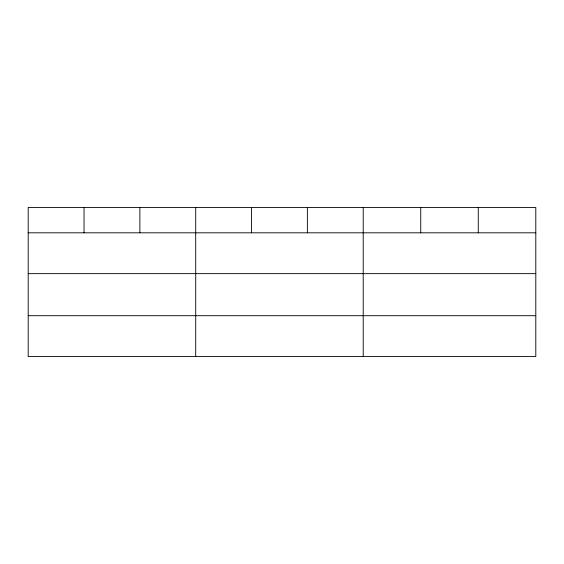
<?xml version="1.0" encoding="UTF-8"?>
<svg xmlns="http://www.w3.org/2000/svg" width="564" height="564" viewBox="0 0 564 564"><rect width="100%" height="100%" fill="white"/><g stroke="black" fill="none" stroke-linecap="round" stroke-linejoin="round"><path stroke-width="0.85" d="M535.8 273.639L535.8 207.474L28.2 207.474L28.2 356.526L535.8 356.526L535.8 273.639L28.2 273.639M28.2 232.812L535.8 232.812M28.2 315.699L535.8 315.699M478.272 207.474L478.272 232.812M420.744 207.474L420.744 232.812M363.216 207.474L363.216 356.526M307.38 207.474L307.38 232.812M251.544 207.474L251.544 232.812M195.708 207.474L195.708 356.526M139.872 207.474L139.872 232.812M84.036 207.474L84.036 232.812"/></g></svg>
